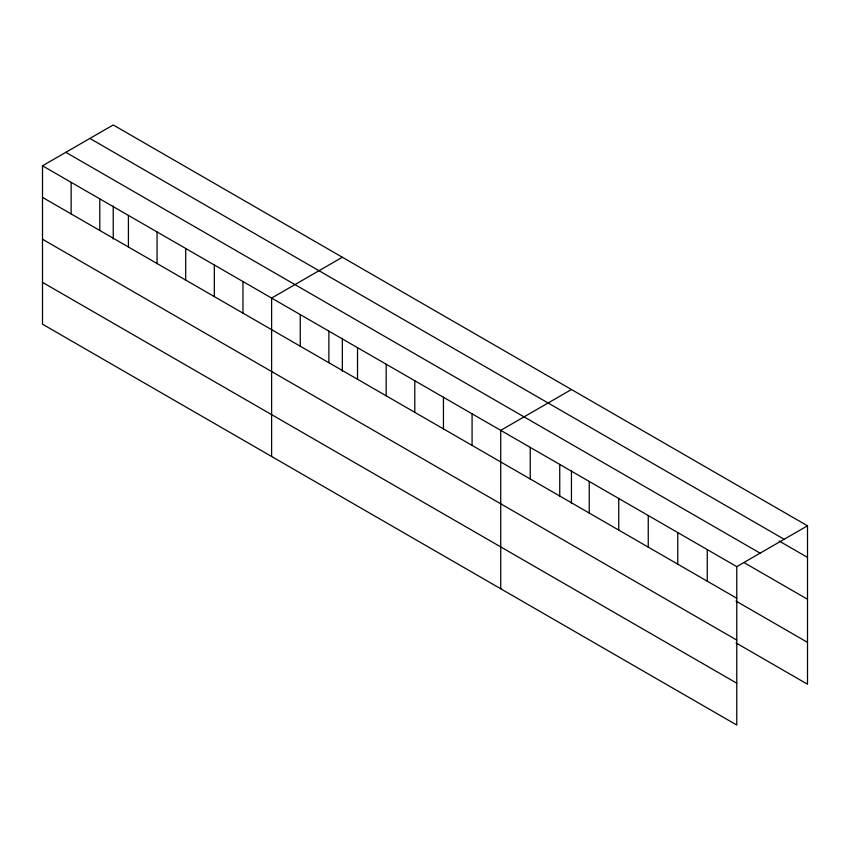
<?xml version="1.0" encoding="UTF-8"?>
<svg xmlns="http://www.w3.org/2000/svg" width="850" height="850" viewBox="0 0 850 850"><rect width="100%" height="100%" fill="white"/><g stroke="black" fill="none" stroke-linecap="round" stroke-linejoin="round"><path stroke-width="1.27" d="M42.5 165.792L736.769 566.631L736.769 725.039L42.5 324.201L42.5 165.792L113.231 124.961L807.5 525.799L807.5 684.207L736.004 642.929M342.337 257.242L271.607 298.074L271.607 456.482M571.444 389.513L500.724 430.344L500.724 588.753M736.769 566.631L807.5 525.799M89.887 138.433L784.157 539.272M779.131 541.014L807.5 557.388M65.843 152.32L760.112 553.159M743.952 562.551L807.5 599.239M42.5 197.391L736.769 598.23M736.004 601.077L807.5 642.356M42.5 239.243L736.769 640.071M42.5 282.359L736.769 683.188M707.264 549.599L707.264 581.188M677.758 532.557L677.758 564.156M648.253 515.525L648.253 547.124M618.747 498.493L618.747 530.081M589.241 481.451L589.241 513.049M571.444 470.56L571.444 503.54M559.736 464.419L559.736 496.017M530.23 447.387L530.23 478.975M472.079 413.812L472.079 445.411M443.445 397.279L443.445 428.878M414.8 380.747L414.8 412.335M386.166 364.204L386.166 395.803M357.521 347.671L357.521 379.27M342.337 338.289L342.337 371.259M328.886 331.139L328.886 362.737M300.252 314.606L300.252 346.205M242.972 281.541L242.972 313.129M214.327 264.998L214.327 296.597M185.693 248.466L185.693 280.064M157.059 231.933L157.059 263.532M128.414 215.401L128.414 246.999M113.231 206.019L113.231 238.988M99.779 198.868L99.779 230.456M71.134 182.336L71.134 213.924"/></g></svg>
